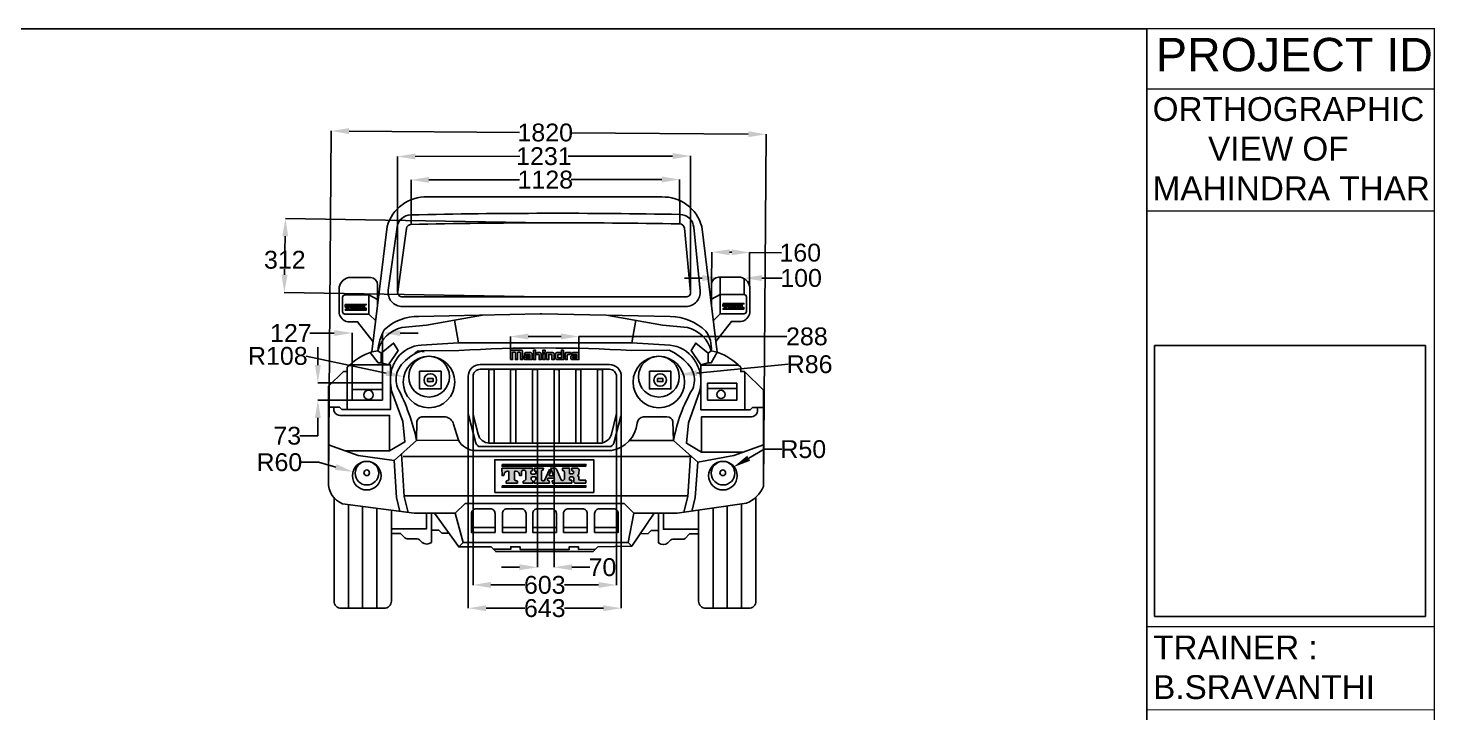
# Model space of a CAD drawing. Header units: millimetres. Extents: x 95227 to 123007, y 41076 to 56298.
# Drawn here: x 100461 to 106368, y 53033 to 55911 of the extents above; entities that cross this region are included whole.
import ezdxf

# ---------------------------------------------------------------- set-up
doc = ezdxf.new("R2010")
doc.units = ezdxf.units.MM
doc.header["$MEASUREMENT"] = 0
doc.layers.add('Dimensions', color=9, linetype='Continuous')
doc.layers.add('Zig Zag', color=7, linetype='ZIGZAG')
doc.styles.get("Standard").update_dxf_attribs({"font": 'arial.ttf'})
doc.linetypes.add('ZIGZAG', pattern='A,0.0001,-0.2,[131,ltypeshp.shx,S=0.2,R=0,X=-0.2,Y=0],-0.4,[131,ltypeshp.shx,S=0.2,R=180,X=0.2,Y=0],-0.2', length=0.8001)
doc.dimstyles.get("Standard").update_dxf_attribs({"dimtxt": 75, "dimasz": 75, "dimexe": 0.18, "dimexo": 0.0625, "dimgap": 0.09, "dimtad": 0, "dimtih": 1, "dimtoh": 1, "dimdec": 0, "dimzin": 0, "dimdsep": 46, "dimtxsty": 'Standard', "dimcen": 0.09, "dimadec": 0, "dimazin": 0, "dimtfac": 1, "dimtdec": 0, "dimtofl": 0, "dimtmove": 0, "dimatfit": 3, "dimfxl": 1, "dimtolj": 1, "dimtzin": 0, "dimarcsym": 0})
picture_1 = doc.add_image_def('image1.jpeg', size_in_pixel=(1023, 1024))

# ---------------------------------------------------------------- blocks, each defined once
blk = doc.blocks.new('Thar Text')
h = blk.add_hatch(color=1)
h.dxf.hatch_style = 1
h.paths.add_polyline_path([(46.7, -3), (-34.6, 23.4), (-35.1, 21.7), (46.1, -4.7)])
h.paths.add_polyline_path([(-15.4, 11.2, -0.382894), (-13.9, 8.7), (-16.4, 1.4, -0.23712), (-17.9, 0.6), (-19.2, 0.6, 0.31703), (-19.4, 0.4), (-20, -1.3), (-10.7, -4.4), (-10.2, -2.9, 0.242247), (-10.7, -1.1, -0.339913), (-11, -0.2), (-10.4, 1.6, -0.265073), (-10.3, 1.7, -0.273396), (-5.9, 0.3, -0.277258), (-5.9, 0.1), (-6.5, -1.5, -0.294154), (-7.4, -2.3, 0.288317), (-8.7, -3.4), (-9.2, -4.9), (5.4, -9.6), (6, -7.6, -0.393076), (4.7, -5.4), (4.8, -5.1, -0.353837), (6, -4.5), (10.8, -6, -0.376101), (11.5, -7.4, -0.347638), (10.2, -8.3), (9, -8.3), (8.3, -10.5), (27.2, -16.6), (28, -13.9), (26.4, -13.4, -0.348559), (26, -12.8), (26.7, -10.7, -0.381602), (27.7, -10), (29.6, -10.6, -0.406679), (30.5, -12.6), (29.5, -15.8, 0.400639), (30.6, -17.9), (40.6, -21.1), (41.6, -18.3), (36.1, -16.5, -0.333412), (35.2, -15), (35.7, -13.1, 0.344418), (35.1, -11.1, 0.196792), (37.3, -9.2), (38.4, -6.2, 0.356185), (36.6, -3.6), (32, -2.1), (31.3, -4.1, 0.250677), (32, -5.5, -0.521072), (31.7, -7.7, -0.179004), (30.2, -7.8), (28.3, -7.1, -0.34931), (27.9, -6.3), (29.6, -1.4), (22.9, 0.8), (22.1, -1.6, -0.435565), (23.4, -3.7), (21.2, -10.5, -0.584703), (17.9, -10.3), (16.7, 1.7, 0.27519), (15.3, 3.2), (11.4, 4.5), (11.7, -3.1, -0.566637), (11.2, -3.6), (7.8, -2.5, -0.426032), (7.8, -1.8), (9.6, 0.4), (10.1, 2, 0.26241), (9.7, 3.6), (1.6, -5.4, -0.497213), (-1.2, -3.7), (1.2, 3.7, -0.471858), (3.7, 5.1), (4.3, 6.8), (-4.2, 9.6), (-4.9, 7.6, 0.376102), (-4, 6), (-4.7, 3.9, -0.251657), (-9.4, 5.4), (-9.1, 6.4, -0.401256), (-7, 8.1), (-6.3, 10.3), (-16.9, 13.7), (-26.6, 16.8), (-35.8, 19.8), (-38.1, 12.7), (-36.4, 12.1, -0.37191), (-31.2, 15.3, -0.585078), (-30.4, 13.7), (-32.6, 7, -0.316215), (-34.2, 6), (-35.5, 6.1, 0.351509), (-35.9, 5.8), (-36.5, 4.1), (-31, 2.4), (-25.6, 0.6), (-25, 2.3, 0.351509), (-25.2, 2.7), (-26.4, 3.4, -0.316215), (-27, 5.2), (-24.9, 11.9, -0.585078), (-23.3, 12.7, -0.37191), (-21, 7.1), (-19.3, 6.6), (-18.1, 10.1, -0.399434)])
h.paths.add_polyline_path([(40, -23.5), (-41.3, 2.9), (-41.8, 1.3), (39.4, -25.1)])
at = {"color": 1}
blk.add_lwpolyline([(-16.9, 13.7), (-26.6, 16.8), (-35.8, 19.8), (-38.1, 12.7), (-36.4, 12.1, -0.37191), (-31.2, 15.3, -0.585078), (-30.4, 13.7), (-32.6, 7, -0.316215), (-34.2, 6), (-35.5, 6.1, 0.351509), (-35.9, 5.8), (-36.5, 4.1), (-31, 2.4), (-25.6, 0.6), (-25, 2.3, 0.351509), (-25.2, 2.7), (-26.4, 3.4, -0.316215), (-27, 5.2), (-24.9, 11.9, -0.585078), (-23.3, 12.7, -0.37191), (-21, 7.1), (-19.3, 6.6), (-18.1, 10.1, -0.399434), (-15.4, 11.2, -0.382894), (-13.9, 8.7), (-16.4, 1.4, -0.23712), (-17.9, 0.6), (-19.2, 0.6, 0.31703), (-19.4, 0.4), (-20, -1.3), (-10.7, -4.4), (-10.2, -2.9, 0.242247), (-10.7, -1.1, -0.339913), (-11, -0.2), (-10.4, 1.6, -0.265073), (-10.3, 1.7, -0.273396), (-5.9, 0.3, -0.277258), (-5.9, 0.1), (-6.5, -1.5, -0.294154), (-7.4, -2.3, 0.288317), (-8.7, -3.4), (-9.2, -4.9), (5.4, -9.6), (6, -7.6, -0.393076), (4.7, -5.4), (4.8, -5.1, -0.353837), (6, -4.5), (10.8, -6, -0.376101), (11.5, -7.4, -0.347638), (10.2, -8.3), (9, -8.3), (8.3, -10.5), (27.2, -16.6), (28, -13.9), (26.4, -13.4, -0.348559), (26, -12.8), (26.7, -10.7, -0.381602), (27.7, -10), (29.6, -10.6, -0.406679), (30.5, -12.6), (29.5, -15.8, 0.400639), (30.6, -17.9), (40.6, -21.1), (41.6, -18.3), (36.1, -16.5, -0.333412), (35.2, -15), (35.7, -13.1, 0.344418), (35.1, -11.1, 0.196792), (37.3, -9.2), (38.4, -6.2, 0.356185), (36.6, -3.6), (32, -2.1), (31.3, -4.1, 0.250677), (32, -5.5, -0.521072), (31.7, -7.7, -0.179004), (30.2, -7.8), (28.3, -7.1, -0.34931), (27.9, -6.3), (29.6, -1.4), (22.9, 0.8), (22.1, -1.6, -0.435565), (23.4, -3.7), (21.2, -10.5, -0.584703), (17.9, -10.3), (16.7, 1.7, 0.27519), (15.3, 3.2), (11.4, 4.5), (11.7, -3.1, -0.58706), (11.2, -3.6), (7.8, -2.5, -0.426032), (7.8, -1.8), (9.6, 0.4), (10.1, 2, 0.26241), (9.7, 3.6), (1.6, -5.4, -0.497213), (-1.2, -3.7), (1.2, 3.7, -0.471858), (3.7, 5.1), (4.3, 6.8), (-4.2, 9.6), (-4.9, 7.6, 0.376102), (-4, 6), (-4.7, 3.9, -0.251657), (-9.4, 5.4), (-9.1, 6.4, -0.401256), (-7, 8.1), (-6.3, 10.3), (-16.9, 13.7)], format="xyb", dxfattribs=at)
for points in [[(-34.6, 23.4), (46.7, -3), (46.1, -4.7), (-35.1, 21.7)], [(-41.3, 2.9), (40, -23.5), (39.4, -25.1), (-41.8, 1.3)]]:
    blk.add_lwpolyline(points, close=True, dxfattribs=at)
blk = doc.blocks.new('Mahindra')
h = blk.add_hatch(color=7)
h.dxf.hatch_style = 1
h.paths.add_polyline_path([(-443, 114, -0.346583), (-436, 121), (-403, 121, -0.444903), (-393, 111), (-393, 0), (-358, 0), (-358, 135, 0.357936), (-381, 158), (-563, 158), (-563, 0), (-526, 0), (-526, 121), (-485, 121, -0.455036), (-478, 114), (-478, 0), (-443, 0)])
h.paths.add_polyline_path([(-252, 62, 0.467401), (-258, 69), (-320, 69, 0.365004), (-333, 56), (-333, 12, 0.414703), (-322, 0), (-200, 0), (-200, 93, 0.37394), (-221, 115), (-307, 115, 0.272235), (-317, 110), (-332, 86), (-247, 86, -0.438461), (-235, 74), (-235, 27), (-302, 27), (-302, 41, -0.46741), (-297, 46), (-252, 46)])
h.paths.add_polyline_path([(-141, 158), (-176, 158), (-176, 0), (-141, 0)])
h.paths.add_polyline_path([(-66, 116), (-112, 116, 0.276814), (-122, 110), (-141, 86), (-93, 86, -0.440981), (-81, 74), (-81, 0), (-44, 0), (-44, 93, 0.379042)])
h.paths.add_polyline_path([(18, 114), (-16, 88, 0.234612), (-18, 82), (-18, 0), (18, 0)])
h.paths.add_polyline_path([(18, 128), (18, 158), (-18, 158), (-18, 100)])
h.paths.add_polyline_path([(80, 85), (123, 85, -0.432716), (134, 74), (134, 0), (172, 0), (172, 90, 0.453336), (147, 115), (43, 115), (43, 0), (80, 0)])
h.paths.add_polyline_path([(241, 86), (272, 86, 0.27096), (279, 90), (293, 115), (216, 115, 0.340229), (196, 95), (196, 15, 0.364131), (215, 0), (330, 0), (330, 158), (295, 158), (295, 28), (242, 28, -0.473184), (232, 37), (232, 76, -0.325018)])
h.paths.add_polyline_path([(440, 91), (456, 115), (373, 115, 0.414214), (356, 98), (356, 0), (392, 0), (392, 73, -0.383301), (404, 85), (428, 85, 0.262836)])
h.paths.add_polyline_path([(587, 97, 0.382551), (569, 115), (481, 115), (469, 109), (455, 86), (542, 86, -0.384577), (552, 77), (552, 27), (485, 27), (485, 40, -0.487403), (490, 46), (536, 46), (536, 62, 0.4624), (529, 68), (467, 68, 0.369759), (453, 55), (453, 14, 0.360265), (467, 0), (587, 0)])
at = {"color": 7, "true_color": 0xffffff}
for points in [[(-563, 0), (-563, 158), (-381, 158, -0.357936), (-358, 135), (-358, 0), (-393, 0), (-393, 111, 0.444903), (-403, 121), (-436, 121, 0.346583), (-443, 114), (-443, 0), (-478, 0), (-478, 114, 0.455036), (-485, 121), (-526, 121), (-526, 0)], [(-332, 86), (-247, 86, -0.438461), (-235, 74), (-235, 27), (-302, 27), (-302, 41, -0.46741), (-297, 46), (-252, 46), (-252, 62, 0.467401), (-258, 69), (-320, 69, 0.365004), (-333, 56), (-333, 12, 0.416126), (-322, 0), (-200, 0), (-200, 93, 0.37394), (-221, 115), (-307, 115, 0.263878), (-317, 110)], [(-16, 88), (18, 114), (18, 0), (-18, 0), (-18, 82, -0.234612)], [(43, 0), (43, 115), (147, 115, -0.453336), (172, 90), (172, 0), (134, 0), (134, 74, 0.432716), (123, 85), (80, 85), (80, 0)], [(330, 158), (330, 0), (215, 0, -0.364131), (196, 15), (196, 95, -0.340229), (216, 115), (293, 115), (279, 90, -0.27096), (272, 86), (241, 86, 0.325018), (232, 76), (232, 37, 0.473184), (242, 28), (295, 28), (295, 158)], [(356, 0), (356, 98, -0.408234), (373, 115), (456, 115), (440, 91, -0.262836), (428, 85), (404, 85, 0.383301), (392, 73), (392, 0)], [(455, 86), (469, 109), (481, 115), (569, 115, -0.382551), (587, 97), (587, 0), (467, 0, -0.360265), (453, 14), (453, 55, -0.369759), (467, 68), (529, 68, -0.4624), (536, 62), (536, 46), (490, 46, 0.487403), (485, 40), (485, 27), (552, 27), (552, 77, 0.384577), (542, 86)]]:
    blk.add_lwpolyline(points, format="xyb", close=True, dxfattribs=at)
for points in [[(-176, 158), (-176, 0), (-141, 0), (-141, 158)], [(18, 128), (18, 158), (-18, 158), (-18, 100)]]:
    blk.add_lwpolyline(points, close=True, dxfattribs=at)
blk.add_lwpolyline([(-141, 86), (-93, 86, -0.440981), (-81, 74), (-81, 0), (-44, 0), (-44, 93, 0.379042), (-66, 116), (-112, 116, 0.276814), (-122, 110), (-141, 86)], format="xyb", dxfattribs=at)
blk = doc.blocks.new('*D29')
at = {"layer": 'Defpoints', "color": 0, "transparency": 16777216}
for p in [(103559.8, 55464.3), (101722.4, 53998.2), (103548.4, 53984.2)]:
    blk.add_point(p, dxfattribs=at)
at = {"layer": 'Dimensions', "color": 0, "lineweight": -2, "transparency": 16777216}
for p, q in [((101722.4, 53998.3), (101733.7, 55478.5)), ((101808.7, 55477.8), (102524.1, 55472.3)), ((103484.8, 55464.9), (102740.9, 55470.6)), ((103548.4, 53984.3), (103559.8, 55464.5))]:
    blk.add_line(p, q, dxfattribs=at)
at = {"layer": 'Dimensions', "color": 0, "transparency": 16777216}
for points in [[(101808.8, 55490.3), (101808.6, 55465.3), (101733.7, 55478.3)], [(103484.9, 55477.4), (103484.7, 55452.4), (103559.8, 55464.3)]]:
    blk.add_solid(points, dxfattribs=at)
at = {"layer": 'Dimensions', "color": 0, "transparency": 16777216, "insert": (102632.5, 55471.4), "char_height": 75, "attachment_point": 5}
blk.add_mtext('\\A1;1820', dxfattribs=at)
blk = doc.blocks.new('*D30')
at = {"layer": 'Defpoints', "color": 0, "transparency": 16777216}
for p in [(103196.8, 55274.5), (102069.1, 55085.6), (103197.2, 55087.6)]:
    blk.add_point(p, dxfattribs=at)
at = {"layer": 'Dimensions', "color": 0, "lineweight": -2, "transparency": 16777216}
for p, q in [((102069.1, 55085.7), (102068.8, 55272.7)), ((102143.8, 55272.7), (102524.2, 55273.4)), ((103121.8, 55274.4), (102741.4, 55273.7)), ((103197.2, 55087.6), (103196.8, 55274.7))]:
    blk.add_line(p, q, dxfattribs=at)
at = {"layer": 'Dimensions', "color": 0, "transparency": 16777216}
for points in [[(102143.8, 55285.2), (102143.8, 55260.2), (102068.8, 55272.6)], [(103121.8, 55286.9), (103121.9, 55261.9), (103196.8, 55274.5)]]:
    blk.add_solid(points, dxfattribs=at)
at = {"layer": 'Dimensions', "color": 0, "transparency": 16777216, "insert": (102632.8, 55273.5), "char_height": 75, "attachment_point": 5}
blk.add_mtext('\\A1;1128', dxfattribs=at)
blk = doc.blocks.new('*D31')
at = {"layer": 'Defpoints', "color": 0, "transparency": 16777216}
for p in [(103242.2, 55373), (102012.6, 54800.7), (103243.1, 54802.7)]:
    blk.add_point(p, dxfattribs=at)
at = {"layer": 'Dimensions', "color": 0, "lineweight": -2, "transparency": 16777216}
for p, q in [((102012.6, 54800.8), (102011.6, 55371.2)), ((102086.6, 55371.2), (102525.6, 55371.9)), ((103167.2, 55372.9), (102728.2, 55372.2)), ((103243.1, 54802.7), (103242.2, 55373.2))]:
    blk.add_line(p, q, dxfattribs=at)
at = {"layer": 'Dimensions', "color": 0, "transparency": 16777216}
for points in [[(102086.6, 55383.7), (102086.7, 55358.7), (102011.6, 55371)], [(103167.2, 55385.4), (103167.2, 55360.4), (103242.2, 55373)]]:
    blk.add_solid(points, dxfattribs=at)
at = {"layer": 'Dimensions', "color": 0, "transparency": 16777216, "insert": (102626.9, 55372), "char_height": 75, "attachment_point": 5}
blk.add_mtext('\\A1;1231', dxfattribs=at)
blk = doc.blocks.new('*D32')
at = {"layer": 'Defpoints', "color": 0, "transparency": 16777216}
for p in [(102309.2, 54370.3), (102951.8, 54370.3), (102951.8, 53472.7)]:
    blk.add_point(p, dxfattribs=at)
at = {"layer": 'Dimensions', "color": 0, "lineweight": -2, "transparency": 16777216}
for p, q in [((102309.2, 54370.2), (102309.2, 53472.5)), ((102951.8, 54370.2), (102951.8, 53472.5)), ((102384.2, 53472.7), (102547.4, 53472.7)), ((102876.8, 53472.7), (102713.7, 53472.7))]:
    blk.add_line(p, q, dxfattribs=at)
at = {"layer": 'Dimensions', "color": 0, "transparency": 16777216}
for points in [[(102384.2, 53485.2), (102384.2, 53460.2), (102309.2, 53472.7)], [(102876.8, 53485.2), (102876.8, 53460.2), (102951.8, 53472.7)]]:
    blk.add_solid(points, dxfattribs=at)
at = {"layer": 'Dimensions', "color": 0, "transparency": 16777216, "insert": (102630.5, 53472.7), "char_height": 75, "attachment_point": 5}
blk.add_mtext('\\A1;643', dxfattribs=at)
blk = doc.blocks.new('*D33')
at = {"layer": 'Defpoints', "color": 0, "transparency": 16777216}
for p in [(102329.2, 54370.3), (102931.8, 54370.3), (102931.8, 53570.4)]:
    blk.add_point(p, dxfattribs=at)
at = {"layer": 'Dimensions', "color": 0, "lineweight": -2, "transparency": 16777216}
for p, q in [((102329.2, 54370.2), (102329.2, 53570.2)), ((102931.8, 54370.2), (102931.8, 53570.2)), ((102404.2, 53570.4), (102547.4, 53570.4)), ((102856.8, 53570.4), (102713.7, 53570.4))]:
    blk.add_line(p, q, dxfattribs=at)
at = {"layer": 'Dimensions', "color": 0, "transparency": 16777216}
for points in [[(102404.2, 53582.9), (102404.2, 53557.9), (102329.2, 53570.4)], [(102856.8, 53582.9), (102856.8, 53557.9), (102931.8, 53570.4)]]:
    blk.add_solid(points, dxfattribs=at)
at = {"layer": 'Dimensions', "color": 0, "transparency": 16777216, "insert": (102630.5, 53570.4), "char_height": 75, "attachment_point": 5}
blk.add_mtext('\\A1;603', dxfattribs=at)
blk = doc.blocks.new('*D34')
at = {"layer": 'Defpoints', "color": 0, "transparency": 16777216}
for p in [(102599.4, 54321.4), (102669.3, 54321.4), (102669.3, 53644.7)]:
    blk.add_point(p, dxfattribs=at)
at = {"layer": 'Dimensions', "color": 0, "lineweight": -2, "transparency": 16777216}
for p, q in [((102599.4, 54321.4), (102599.4, 53644.5)), ((102669.3, 54321.4), (102669.3, 53644.5)), ((102524.4, 53644.7), (102449.4, 53644.7)), ((102744.3, 53644.7), (102819.3, 53644.7))]:
    blk.add_line(p, q, dxfattribs=at)
at = {"layer": 'Dimensions', "color": 0, "transparency": 16777216}
for points in [[(102524.4, 53657.2), (102524.4, 53632.2), (102599.4, 53644.7)], [(102744.3, 53657.2), (102744.3, 53632.2), (102669.3, 53644.7)]]:
    blk.add_solid(points, dxfattribs=at)
at = {"layer": 'Dimensions', "color": 0, "transparency": 16777216, "insert": (102872.7, 53644.7), "char_height": 75, "attachment_point": 5}
blk.add_mtext('\\A1;70', dxfattribs=at)
blk = doc.blocks.new('*D35')
at = {"layer": 'Defpoints', "color": 0, "transparency": 16777216}
for p in [(103490.9, 54967.8), (103330.5, 54832.4), (103489.6, 54830.9)]:
    blk.add_point(p, dxfattribs=at)
at = {"layer": 'Dimensions', "color": 0, "lineweight": -2, "transparency": 16777216}
for p, q in [((103330.5, 54832.5), (103331.8, 54969.5)), ((103406.8, 54968.6), (103415.9, 54968.5)), ((103489.6, 54831), (103490.9, 54968)), ((103490.9, 54967.8), (103624.1, 54966.5))]:
    blk.add_line(p, q, dxfattribs=at)
at = {"layer": 'Dimensions', "color": 0, "transparency": 16777216}
for points in [[(103407, 54981.1), (103406.7, 54956.1), (103331.8, 54969.3)], [(103416, 54981), (103415.8, 54956), (103490.9, 54967.8)]]:
    blk.add_solid(points, dxfattribs=at)
at = {"layer": 'Dimensions', "color": 0, "transparency": 16777216, "insert": (103703.4, 54966.5), "char_height": 75, "attachment_point": 5}
blk.add_mtext('\\A1;160', dxfattribs=at)
blk = doc.blocks.new('*D36')
at = {"layer": 'Defpoints', "color": 0, "transparency": 16777216}
for p in [(103467.5, 54860.2), (103366.9, 54790.7), (103467.5, 54790.7)]:
    blk.add_point(p, dxfattribs=at)
at = {"layer": 'Dimensions', "color": 0, "lineweight": -2, "transparency": 16777216}
for p, q in [((103291.9, 54860.2), (103216.9, 54860.2)), ((103366.9, 54790.8), (103366.9, 54860.4)), ((103467.5, 54790.8), (103467.5, 54860.4)), ((103542.5, 54860.2), (103627.6, 54860.2))]:
    blk.add_line(p, q, dxfattribs=at)
at = {"layer": 'Dimensions', "color": 0, "transparency": 16777216}
for points in [[(103291.9, 54872.7), (103291.9, 54847.7), (103366.9, 54860.2)], [(103542.5, 54872.7), (103542.5, 54847.7), (103467.5, 54860.2)]]:
    blk.add_solid(points, dxfattribs=at)
at = {"layer": 'Dimensions', "color": 0, "transparency": 16777216, "insert": (103706.9, 54860.2), "char_height": 75, "attachment_point": 5}
blk.add_mtext('\\A1;100', dxfattribs=at)
blk = doc.blocks.new('*D43')
at = {"layer": 'Defpoints', "color": 0, "transparency": 16777216}
for p in [(103109.8, 54445.7), (103195, 54453.8)]:
    blk.add_point(p, dxfattribs=at)
at = {"layer": 'Dimensions', "color": 0, "lineweight": -2, "transparency": 16777216}
for p, q in [((103653, 54497.7), (103269.7, 54461)), ((103109.7, 54445.7), (103109.9, 54445.7)), ((103109.8, 54445.6), (103109.8, 54445.7))]:
    blk.add_line(p, q, dxfattribs=at)
at = {"layer": 'Dimensions', "color": 0, "transparency": 16777216}
blk.add_solid([(103268.5, 54473.4), (103270.9, 54448.5), (103195, 54453.8)], dxfattribs=at)
at = {"layer": 'Dimensions', "color": 0, "transparency": 16777216, "insert": (103742.7, 54497.7), "char_height": 75, "attachment_point": 5}
blk.add_mtext('\\A1;R86', dxfattribs=at)
blk = doc.blocks.new('*D44')
at = {"layer": 'Defpoints', "color": 0, "transparency": 16777216}
for p in [(102038.4, 54445.5), (102144.3, 54423)]:
    blk.add_point(p, dxfattribs=at)
at = {"layer": 'Dimensions', "color": 0, "lineweight": -2, "transparency": 16777216}
for p, q in [((101628.5, 54532.6), (101965, 54461.1)), ((102144.2, 54423), (102144.4, 54423)), ((102144.3, 54422.9), (102144.3, 54423.1))]:
    blk.add_line(p, q, dxfattribs=at)
at = {"layer": 'Dimensions', "color": 0, "transparency": 16777216}
blk.add_solid([(101967.6, 54473.3), (101962.4, 54448.9), (102038.4, 54445.5)], dxfattribs=at)
at = {"layer": 'Dimensions', "color": 0, "transparency": 16777216, "insert": (101509.6, 54532.6), "char_height": 75, "attachment_point": 5}
blk.add_mtext('\\A1;R108', dxfattribs=at)
blk = doc.blocks.new('*D45')
at = {"layer": 'Defpoints', "color": 0, "transparency": 16777216}
for p in [(103422, 54065.2), (103379.2, 54040.2)]:
    blk.add_point(p, dxfattribs=at)
at = {"layer": 'Dimensions', "color": 0, "lineweight": -2, "transparency": 16777216}
for p, q in [((103551.5, 54140.8), (103486.8, 54103)), ((103626.5, 54140.8), (103551.5, 54140.8)), ((103379.1, 54040.2), (103379.3, 54040.2)), ((103379.2, 54040.1), (103379.2, 54040.3))]:
    blk.add_line(p, q, dxfattribs=at)
at = {"layer": 'Dimensions', "color": 0, "transparency": 16777216}
blk.add_solid([(103480.5, 54113.8), (103493.1, 54092.2), (103422, 54065.2)], dxfattribs=at)
at = {"layer": 'Dimensions', "color": 0, "transparency": 16777216, "insert": (103716.1, 54140.8), "char_height": 75, "attachment_point": 5}
blk.add_mtext('\\A1;R50', dxfattribs=at)
blk = doc.blocks.new('*D46')
at = {"layer": 'Defpoints', "color": 0, "transparency": 16777216}
for p in [(101825.1, 54045.7), (101883, 54029.7)]:
    blk.add_point(p, dxfattribs=at)
at = {"layer": 'Dimensions', "color": 0, "lineweight": -2, "transparency": 16777216}
for p, q in [((101605.6, 54085.9), (101680.6, 54085.9)), ((101680.6, 54085.9), (101752.9, 54065.8)), ((101882.9, 54029.7), (101883.1, 54029.7)), ((101883, 54029.6), (101883, 54029.8))]:
    blk.add_line(p, q, dxfattribs=at)
at = {"layer": 'Dimensions', "color": 0, "transparency": 16777216}
blk.add_solid([(101756.2, 54077.9), (101749.5, 54053.8), (101825.1, 54045.7)], dxfattribs=at)
at = {"layer": 'Dimensions', "color": 0, "transparency": 16777216, "insert": (101516, 54085.9), "char_height": 75, "attachment_point": 5}
blk.add_mtext('\\A1;R60', dxfattribs=at)
blk = doc.blocks.new('*D47')
at = {"layer": 'Defpoints', "color": 0, "transparency": 16777216}
for p in [(102773.7, 54614.6), (102486.2, 54517.9), (102773.7, 54517.9)]:
    blk.add_point(p, dxfattribs=at)
at = {"layer": 'Dimensions', "color": 0, "lineweight": -2, "transparency": 16777216}
for p, q in [((102486.2, 54517.9), (102486.2, 54614.8)), ((102561.2, 54614.6), (102698.7, 54614.6)), ((102773.7, 54517.9), (102773.7, 54614.8)), ((102773.7, 54614.6), (103647.7, 54614.6))]:
    blk.add_line(p, q, dxfattribs=at)
at = {"layer": 'Dimensions', "color": 0, "transparency": 16777216}
for points in [[(102561.2, 54627.1), (102561.2, 54602.1), (102486.2, 54614.6)], [(102698.7, 54627.1), (102698.7, 54602.1), (102773.7, 54614.6)]]:
    blk.add_solid(points, dxfattribs=at)
at = {"layer": 'Dimensions', "color": 0, "transparency": 16777216, "insert": (103731.3, 54614.6), "char_height": 75, "attachment_point": 5}
blk.add_mtext('\\A1;288', dxfattribs=at)
blk = doc.blocks.new('*D48')
at = {"layer": 'Defpoints', "color": 0, "transparency": 16777216}
for p in [(102633.1, 55092.3), (101536.5, 54799), (102627.9, 54780.7)]:
    blk.add_point(p, dxfattribs=at)
at = {"layer": 'Dimensions', "color": 0, "lineweight": -2, "transparency": 16777216}
for p, q in [((102633.1, 55092.3), (101541.6, 55110.7)), ((101540.5, 55035.7), (101539.5, 54975)), ((101537.8, 54874), (101538.2, 54898.2)), ((102627.8, 54780.7), (101536.3, 54799.1))]:
    blk.add_line(p, q, dxfattribs=at)
at = {"layer": 'Dimensions', "color": 0, "transparency": 16777216}
for points in [[(101528, 55035.9), (101553, 55035.5), (101541.7, 55110.7)], [(101525.3, 54874.2), (101550.3, 54873.8), (101536.5, 54799)]]:
    blk.add_solid(points, dxfattribs=at)
at = {"layer": 'Dimensions', "color": 0, "transparency": 16777216, "insert": (101538.8, 54936.6), "char_height": 75, "attachment_point": 5}
blk.add_mtext('\\A1;312', dxfattribs=at)
blk = doc.blocks.new('*D97')
at = {"layer": 'Defpoints', "color": 0, "transparency": 16777216}
for p in [(101948.6, 54629.2), (101821.8, 54392), (101948.6, 54392)]:
    blk.add_point(p, dxfattribs=at)
at = {"layer": 'Dimensions', "color": 0, "lineweight": -2, "transparency": 16777216}
for p, q in [((101746.8, 54629.2), (101643.7, 54629.2)), ((101821.8, 54392), (101821.8, 54629.4)), ((101948.6, 54392), (101948.6, 54629.4)), ((102023.6, 54629.2), (102098.6, 54629.2))]:
    blk.add_line(p, q, dxfattribs=at)
at = {"layer": 'Dimensions', "color": 0, "transparency": 16777216}
for points in [[(101746.8, 54641.7), (101746.8, 54616.7), (101821.8, 54629.2)], [(102023.6, 54641.7), (102023.6, 54616.7), (101948.6, 54629.2)]]:
    blk.add_solid(points, dxfattribs=at)
at = {"layer": 'Dimensions', "color": 0, "transparency": 16777216, "insert": (101564.3, 54629.2), "char_height": 75, "attachment_point": 5}
blk.add_mtext('\\A1;127', dxfattribs=at)
blk = doc.blocks.new('*D98')
at = {"layer": 'Defpoints', "color": 0, "transparency": 16777216}
for p in [(101885.2, 54419.8), (101677.6, 54347.2), (101885.2, 54347.2)]:
    blk.add_point(p, dxfattribs=at)
at = {"layer": 'Dimensions', "color": 0, "lineweight": -2, "transparency": 16777216}
for p, q in [((101677.6, 54494.8), (101677.6, 54569.8)), ((101885.2, 54419.8), (101677.4, 54419.8)), ((101885.2, 54347.2), (101677.4, 54347.2)), ((101677.6, 54272.2), (101677.6, 54197.2)), ((101677.6, 54197.2), (101602.6, 54197.2))]:
    blk.add_line(p, q, dxfattribs=at)
at = {"layer": 'Dimensions', "color": 0, "transparency": 16777216}
for points in [[(101665.1, 54494.8), (101690.1, 54494.8), (101677.6, 54419.8)], [(101665.1, 54272.2), (101690.1, 54272.2), (101677.6, 54347.2)]]:
    blk.add_solid(points, dxfattribs=at)
at = {"layer": 'Dimensions', "color": 0, "transparency": 16777216, "insert": (101549.1, 54197.2), "char_height": 75, "attachment_point": 5}
blk.add_mtext('\\A1;73', dxfattribs=at)

msp = doc.modelspace()

# ---------------------------------------------------------------- linework, layer by layer
at = {"const_width": 5}
msp.add_lwpolyline([(105158.4, 55908.1), (106365.8, 55908.1), (106365.8, 49798.1), (105158.4, 49798.1)], close=True, dxfattribs=at)
for points in [[(105158.4, 55654.4), (106365.8, 55654.4)], [(105158.4, 55142.3), (106365.8, 55142.3)], [(105158.4, 53394.9), (106365.8, 53394.9)], [(105158.4, 53045.8), (106365.8, 53045.8)]]:
    msp.add_lwpolyline(points, dxfattribs=at)
for points in [[(101904.5, 54550), (101968.8, 55076.7, -0.350754), (102137.5, 55200.9), (103121.5, 55200.9, -0.349074), (103289.5, 55076.9), (103355, 54548.3)], [(101909.8, 54592.8), (101844.4, 54676.4), (101803.3, 54676.4, -0.30752), (101766.9, 54712.8), (101766.9, 54812.5, -0.373244), (101806.9, 54862), (101899.1, 54862, -0.404319), (101928.4, 54831.1), (101928.4, 54745.3)], [(103349.1, 54594.2), (103414.5, 54677.8), (103455.6, 54677.8, 0.30752), (103492, 54714.2), (103492, 54813.9, 0.373244), (103452, 54863.4), (103359.8, 54863.4, 0.404319), (103330.5, 54832.4), (103330.5, 54746.7)], [(101929.3, 54553.7, -0.111084), (101956.7, 54642.4, -0.200562), (102101.5, 54699.1), (102611.5, 54709.4, -0.009799), (102618.1, 54709.4), (103157.7, 54699.1, -0.177843), (103307.5, 54637.2, -0.177241), (103329.8, 54553.7, 0.177241)], [(101929.3, 54553.7, -0.279767), (102029.7, 54652.4), (102133.5, 54662.3), (102369.3, 54704.5)], [(103329.8, 54553.7, 0.279767), (103229.4, 54652.4), (103125.6, 54662.3), (102889.9, 54704.5)], [(102011.1, 54524, -0.22179), (102112, 54578.4), (102268.9, 54588.5), (102995.6, 54588.5), (103155.8, 54578.5, -0.213343), (103257.2, 54518.6)], [(101722.5, 54405.4), (101786, 54467.3), (101801.3, 54467), (101801.4, 54485.1, -0.126778), (101904.5, 54550)], [(102037.1, 54504.7, -0.133959), (102113.9, 54554.5), (102270, 54556.2, -0.027786), (102994.6, 54556.2), (103153.5, 54556.6, -0.108876), (103230.9, 54499.9, -0.211558)], [(103548.4, 54389.4), (103468.6, 54467.3), (103453.3, 54467), (103453.2, 54485.1, 0.121359), (103355, 54548.3, 0.121359)], [(101793.7, 54133.9), (101979.1, 54133.9), (102043.2, 54171.6), (102034.2, 54257.2), (101987.5, 54386.8, -0.118268), (101987.5, 54475.3, -0.077667), (102011.1, 54524)], [(102037.1, 54504.7, 0.113967), (102012.6, 54469.4, 0.172393), (102012.6, 54399.6, -0.06558), (102092.5, 54177.4)], [(102359.8, 54151.8, -0.341502), (102340.4, 54166.7), (102311, 54279.7, -0.063701), (102309.2, 54293.7), (102309.2, 54446.9, -0.414214), (102359.2, 54496.9), (102901.8, 54496.9, -0.414214), (102951.8, 54446.9), (102951.8, 54293.7, -0.063701), (102950.1, 54279.7), (102920.7, 54166.7, -0.341502), (102901.3, 54151.8), (102359.8, 54151.8)], [(103230.9, 54499.9, -0.113967), (103254.2, 54463.7, -0.172393), (103251.8, 54394.1, 0.091965), (103171.5, 54177.4)], [(103462.4, 54128.5), (103289.3, 54128.5), (103225.2, 54166.1), (103234.2, 54251.8), (103280.9, 54381.4, 0.118268), (103280.9, 54469.9, 0.077667), (103257.2, 54518.6)], [(101722.5, 54405.4), (101722.5, 54003.8, 0.324101), (101781.3, 53911.5), (102081.5, 53871.6), (102254.8, 53871.6), (102296.4, 53913.2), (102963.5, 53913.2), (103005.1, 53871.6), (103186.4, 53871.6), (103478.3, 53914.1, 0.197295), (103548.4, 53984.2), (103548.4, 54389.4)], [(101979.1, 54133.9), (101979.1, 54282.7), (101778, 54282.7, -0.56556), (101745.5, 54317.2)], [(103289.3, 54128.5), (103289.3, 54277.3), (103490.4, 54277.3, 0.585609), (103522.8, 54315.8)], [(101998, 54093.2), (102092.5, 54177.4), (102093.9, 54256.9, -0.343493), (102113.9, 54277), (102212.8, 54277, -0.306657), (102247.6, 54245.5), (102268.1, 54178.6, 0.256075), (102339.4, 54134.8), (102910.8, 54134.8, 0.329178), (103019, 54250.6, -0.37169), (103045.4, 54277), (103143.7, 54277, -0.397384), (103168, 54256.9), (103171.5, 54177.4), (103272.6, 54087)], [(101986.2, 53884.3), (101986.2, 53502.7, -0.414214), (101956.2, 53472.7), (101775.7, 53472.7, -0.414214), (101745.7, 53502.7), (101745.7, 53936.4)], [(103276.7, 53884.3), (103276.7, 53502.7, 0.414214), (103306.7, 53472.7), (103487.1, 53472.7, 0.414214), (103517.1, 53502.7), (103517.1, 53936.4)], [(102154.3, 53871.6), (102154.3, 53749.4, -0.359277), (102115.4, 53749.4), (102104.3, 53760.4, 0.198912), (102094.6, 53764.4), (102053.1, 53764.4, -0.198912), (102043.4, 53768.4), (102025.1, 53786.7), (101986.2, 53786.7)], [(103108.6, 53871.6), (103108.6, 53747.3, 0.359277), (103147.5, 53747.3), (103158.5, 53758.3, -0.198912), (103168.2, 53762.3), (103209.8, 53762.3, 0.198912), (103219.5, 53766.3), (103237.7, 53784.6), (103276.7, 53784.6)]]:
    msp.add_lwpolyline(points, format="xyb")
for points in [[(102068.2, 55125.6, -0.01015), (103197.9, 55127.6, -0.380256), (103256.5, 55073.5), (103282.9, 54806.6, -0.443437), (103223.2, 54740.7), (102032.6, 54740.7, -0.455461), (101973.1, 54809), (102010.1, 55073.9, -0.367872)], [(102069.1, 55085.6, -0.01015), (103197.2, 55087.6, -0.380256), (103216.7, 55069.5), (103243.1, 54802.7, -0.443437), (103223.2, 54780.7), (102032.6, 54780.7, -0.455461), (102012.8, 54803.5), (102049.7, 55068.4, -0.367872)], [(101892, 54789.4), (101791.4, 54789.4, 0.414214), (101781.4, 54779.4), (101781.4, 54718.7, 0.414214), (101791.4, 54708.7), (101892, 54708.7)], [(103366.9, 54790.7), (103467.5, 54790.7, -0.414214), (103477.5, 54780.7), (103477.5, 54720.1, -0.414214), (103467.5, 54710.1), (103366.9, 54710.1)], [(102350.3, 54204.7), (102330.4, 54284.8, -0.063701), (102329.2, 54293.7), (102329.2, 54446.9, -0.414214), (102359.2, 54476.9), (102901.8, 54476.9, -0.414214), (102931.8, 54446.9), (102931.8, 54293.7, -0.063701), (102930.7, 54284.8), (102910.8, 54204.7, -0.344354), (102862.2, 54166.8), (102398.8, 54166.8, -0.344354)], [(102342.6, 53890.4), (102401.9, 53890.4, -0.414214), (102421.9, 53870.4), (102421.9, 53791.1), (102322.6, 53791.1), (102322.6, 53870.4, -0.414214)], [(102472.4, 53890.4), (102531.7, 53890.4, -0.414214), (102551.7, 53870.4), (102551.7, 53791.1), (102452.4, 53791.1), (102452.4, 53870.4, -0.414214)], [(102600, 53890.4), (102659.3, 53890.4, -0.414214), (102679.3, 53870.4), (102679.3, 53791.1), (102580, 53791.1), (102580, 53870.4, -0.414214)], [(102729.4, 53890.4), (102788.7, 53890.4, -0.414214), (102808.7, 53870.4), (102808.7, 53791.1), (102709.4, 53791.1), (102709.4, 53870.4, -0.414214)], [(102860, 53890.4), (102919.3, 53890.4, -0.414214), (102939.3, 53870.4), (102939.3, 53791.1), (102840, 53791.1), (102840, 53870.4, -0.414214)]]:
    msp.add_lwpolyline(points, format="xyb", close=True)
for points in [[(101892, 54789.4), (101928.4, 54770.4)], [(103366.9, 54790.7), (103330.5, 54771.8)], [(101892, 54708.7), (101920.5, 54680.6)], [(103366.9, 54710.1), (103338.4, 54682)], [(102268.9, 54588.5), (102251.9, 54683.5)], [(102995.6, 54588.5), (103012.6, 54683.5)], [(101897.9, 54547.7), (101930.5, 54504), (101943.5, 54504), (101943.5, 54544), (101995.5, 54587.1), (102014.2, 54555.3), (101974, 54495.3), (101943.5, 54504)], [(103355, 54548.3), (103329.6, 54504), (103316.6, 54504), (103316.6, 54544), (103264.7, 54587.1), (103245.9, 54555.3), (103286.1, 54495.3), (103316.6, 54504)], [(101929.3, 54553.7), (101904.5, 54550)], [(101929.3, 54553.7), (101943.5, 54544)], [(102099.2, 54553.7), (102085, 54544)], [(102099.2, 54553.7), (102124, 54550)], [(103316.6, 54544), (103329.8, 54553.7), (103355, 54548.3)], [(101801.3, 54467), (101801.3, 54307.3), (101982.3, 54307.3), (101982.3, 54495.3), (101811.6, 54495.3)], [(103470.6, 54465.4), (103470.6, 54305.8), (103286.1, 54305.8), (103286.1, 54494.5), (103443.9, 54494.5)], [(101821.8, 54392), (101948.6, 54392)], [(103313.2, 54396.3), (103436.8, 54396.3)], [(101801.3, 54307.3), (101778.5, 54307.3), (101768.5, 54317.2), (101722.5, 54317.2)], [(103470.6, 54305.8), (103493.4, 54305.8), (103503.3, 54315.8), (103549.3, 54315.8)], [(102092.5, 54177.4), (102268.1, 54178.6)], [(103171.5, 54177.4), (102986.2, 54177.4)], [(101722.5, 54159.9), (101846.7, 54114.5), (101998, 54093.2), (102008.3, 53937.7), (102022.3, 53879.5)], [(102028.3, 54121.3), (102040.1, 53942.6), (102056.4, 53875)], [(103242.2, 54114.2), (103230.9, 53942.6), (103214.8, 53875.8)], [(103548.4, 54159.9), (103424.3, 54114.5), (103272.6, 54087), (103262.7, 53937.7), (103248.7, 53879.5)], [(102035.9, 54110.3), (103242, 54110.3)], [(102043.8, 53944.6), (103231.1, 53944.6)], [(101986.2, 53806.4), (102134, 53806.4), (102134, 53871.6)], [(102287.5, 53748.5), (102269.1, 53730.1), (102167.9, 53871.6)], [(102287.5, 53748.5), (102254.8, 53871.6)], [(102287.5, 53748.5), (102981.3, 53748.5), (103005.1, 53871.6)], [(102981.3, 53748.5), (102995.7, 53734.1), (103090.4, 53871.6)], [(103276.7, 53804.3), (103128.8, 53804.3), (103128.8, 53871.6)], [(102154.3, 53800.8), (102185.2, 53800.8), (102197.8, 53788.1), (102227.8, 53787.7)], [(102322.6, 53811.6), (102421.9, 53811.6)], [(102452.4, 53811.6), (102551.7, 53811.6)], [(102580, 53811.6), (102679.3, 53811.6)], [(102709.4, 53811.6), (102808.7, 53811.6)], [(102840, 53811.6), (102939.3, 53811.6)], [(103108.6, 53798.6), (103077.7, 53798.6), (103065, 53786), (103031.1, 53785.6)], [(102269.1, 53730.1), (102405.3, 53730.1), (102424.7, 53710.7), (102833.7, 53710.7), (102853, 53730.1), (102995.7, 53734.1)], [(102415, 53720.4), (102487.8, 53720.4), (102487.8, 53730.8), (102526.9, 53730.8), (102526.9, 53719.9), (102733, 53719.9), (102733, 53730.8), (102772.1, 53730.8), (102772.1, 53719.9), (102843.4, 53720.4)]]:
    msp.add_lwpolyline(points)
for points in [[(102104.7, 54468.6), (102195.1, 54468.6), (102195.1, 54394.5), (102104.7, 54394.5)], [(102396.3, 54476.1), (102417.4, 54476.1), (102417.4, 54166.7), (102396.3, 54166.7)], [(102487.3, 54476.1), (102508.4, 54476.1), (102508.4, 54166.7), (102487.3, 54166.7)], [(102578.3, 54476.1), (102599.4, 54476.1), (102599.4, 54166.7), (102578.3, 54166.7)], [(102669.3, 54476.1), (102690.4, 54476.1), (102690.4, 54166.7), (102669.3, 54166.7)], [(102760.3, 54476.1), (102781.4, 54476.1), (102781.4, 54166.7), (102760.3, 54166.7)], [(102851.3, 54476.1), (102872.4, 54476.1), (102872.4, 54166.7), (102851.3, 54166.7)], [(103069.9, 54468.6), (103160.3, 54468.6), (103160.3, 54394.5), (103069.9, 54394.5)], [(101821.8, 54347.2), (101948.6, 54347.2), (101948.6, 54419.8), (101821.8, 54419.8)], [(102138.1, 54438), (102161.7, 54438), (102161.7, 54425.1), (102138.1, 54425.1)], [(103103.3, 54438), (103126.9, 54438), (103126.9, 54425.1), (103103.3, 54425.1)], [(103313.2, 54346.5), (103436.8, 54346.5), (103436.8, 54417.9), (103313.2, 54417.9)], [(102420.2, 53959.5), (102836.4, 53959.5), (102836.4, 54096.5), (102420.2, 54096.5)]]:
    msp.add_lwpolyline(points, close=True)
for centre, radius in [((102144.3, 54423), 108.3), ((102144.6, 54445.7), 85.6), ((103109.5, 54423), 108.3), ((103109.8, 54445.7), 85.6), ((102149.9, 54431.6), 26.1), ((103115.1, 54431.6), 26.1), ((101890.6, 54369.3), 19.5), ((103370.7, 54371.1), 17.4), ((101883, 54029.7), 60.1), ((101883.7, 54040.2), 49.6), ((101882.7, 54041.9), 11.9), ((103378.5, 54029.7), 60.1), ((103379.2, 54040.2), 49.6), ((103378.2, 54041.9), 11.9)]:
    msp.add_circle(centre, radius)
at = {"layer": 'Dimensions', "color": 0}
msp.add_lwpolyline([(100192.8, 55908.1), (105158.4, 55908.1), (105158.4, 52853.1), (100192.8, 52853.1)], close=True, dxfattribs=at)
at = {"layer": 'Zig Zag', "ltscale": 3}
for points in [[(101805.7, 53908.2), (101805.7, 53472.7)], [(101865.7, 53900.3), (101865.7, 53472.7)], [(101925.7, 53892.3), (101925.7, 53472.7)], [(103337.1, 53893.5), (103337.1, 53472.7)], [(103397.1, 53902.3), (103397.1, 53472.7)], [(103457.1, 53911), (103457.1, 53472.7)]]:
    msp.add_lwpolyline(points, dxfattribs=at)

# ---------------------------------------------------------------- block references
at = {"rotation": 18.08209921853036}
for p, xscale, yscale, zscale in [((101834.1, 54737.8), 1.029834279798419, 1.029834279798419, 1.029834279798419), ((103420.3, 54741.7), 1.029834279798419, 1.029834279798419, 1.029834279798419), ((102616.4, 54029.1), 4.119337119193678, 4.119337119193678, 4.119337119193678)]:
    msp.add_blockref('Thar Text', p, dxfattribs=dict(at, xscale=xscale, yscale=yscale, zscale=zscale))
at = {"xscale": 0.25, "yscale": 0.25, "zscale": 0.25}
msp.add_blockref('Mahindra', (102627, 54517.9), dxfattribs=at)

# ---------------------------------------------------------------- texts
at = {"attachment_point": 1}
for s, width, heights, insert, char_height in [('PROJECT ID', 1143.644, [105.6], (105197.2, 55869.4), 140), ('ORTHOGRAPHIC\\P      VIEW OF MAHINDRA THAR', 1166.149, [714.2], (105183.2, 55620.6), 100), ('TRAINER :^JB.SRAVANTHI', 1170.944, [294.2], (105185.3, 53357.9), 100)]:
    msp.add_mtext_dynamic_manual_height_columns(s, width=width, gutter_width=0, heights=heights, dxfattribs=dict(at, insert=insert, char_height=char_height))

# ---------------------------------------------------------------- dimensions: what is measured, and where the dimension line sits
at = {"layer": 'Dimensions', "color": 8}
for base, p1, p2, angle, text, picture, middle in [((103559.8, 55464.3), (101722.4, 53998.2), (103548.4, 53984.2), 359.56072, '1820', '*D29', (102632.5, 55471.4)), ((103490.9, 54967.8), (103330.5, 54832.4), (103489.6, 54830.9), 359.45798, '160', '*D35', (103703.4, 54966.5)), ((103467.5, 54860.2), (103366.9, 54790.7), (103467.5, 54790.7), 0, '100', '*D36', (103706.9, 54860.2))]:
    dim = msp.add_linear_dim(base=base, p1=p1, p2=p2, angle=angle, text=text, dimstyle='Standard', dxfattribs=at)
    dim.commit()
    dim.dimension.update_dxf_attribs({"geometry": picture, "text_midpoint": middle, "dimtype": 161})
for p1, p2, distance, picture, middle in [((102012.6, 54800.7), (103243.1, 54802.7), 570.3, '*D31', (102626.9, 55372)), ((102069.1, 55085.6), (103197.2, 55087.6), 186.9, '*D30', (102632.8, 55273.5)), ((102309.2, 54370.3), (102951.8, 54370.3), -897.6, '*D32', (102630.5, 53472.7)), ((102329.2, 54370.3), (102931.8, 54370.3), -799.9, '*D33', (102630.5, 53570.4)), ((102599.4, 54321.4), (102669.3, 54321.4), -676.7, '*D34', (102872.7, 53644.7))]:
    dim = msp.add_aligned_dim(p1=p1, p2=p2, distance=distance, dimstyle='Standard', dxfattribs=at)
    dim.commit()
    dim.dimension.update_dxf_attribs({"geometry": picture, "text_midpoint": middle})
for base, p1, p2, angle, picture, middle in [((101536.5, 54799), (102633.1, 55092.3), (102627.9, 54780.7), 269.03739, '*D48', (101538.8, 54936.6)), ((101948.6, 54629.2), (101821.8, 54392), (101948.6, 54392), 0, '*D97', (101564.3, 54629.2)), ((102773.7496, 54614.6114), (102486.2023, 54517.8688), (102773.7496, 54517.8688), 0, '*D47', (103731.3197, 54614.6114)), ((101677.6, 54347.2), (101885.2, 54419.8), (101885.2, 54347.2), 270, '*D98', (101549.1, 54197.2))]:
    dim = msp.add_linear_dim(base=base, p1=p1, p2=p2, angle=angle, dimstyle='Standard', dxfattribs=at)
    dim.commit()
    dim.dimension.update_dxf_attribs({"geometry": picture, "text_midpoint": middle, "dimtype": 161})
for center, mpoint, picture, middle in [((102144.3, 54423), (102038.4, 54445.5), '*D44', (101628.5, 54532.6)), ((103109.8, 54445.7), (103195, 54453.8), '*D43', (103653, 54497.7))]:
    dim = msp.add_radius_dim(center=center, mpoint=mpoint, dimstyle='Standard', dxfattribs=at)
    dim.commit()
    dim.dimension.update_dxf_attribs({"geometry": picture, "text_midpoint": middle, "dimtype": 164})
for center, mpoint, picture, middle in [((103379.2, 54040.2), (103422, 54065.2), '*D45', (103716.1, 54140.8)), ((101883, 54029.7), (101825.1, 54045.7), '*D46', (101516, 54085.9))]:
    dim = msp.add_radius_dim(center=center, mpoint=mpoint, dimstyle='Standard', dxfattribs=at)
    dim.commit()
    dim.dimension.update_dxf_attribs({"geometry": picture, "text_midpoint": middle})

# ---------------------------------------------------------------- pictures from other files: only their frames are drawn
image = msp.add_image(picture_1, insert=(105191.6, 53438.3), size_in_units=(1137, 1138.2))
image.dxf.flags = 7

doc.saveas('drawing.dxf')
